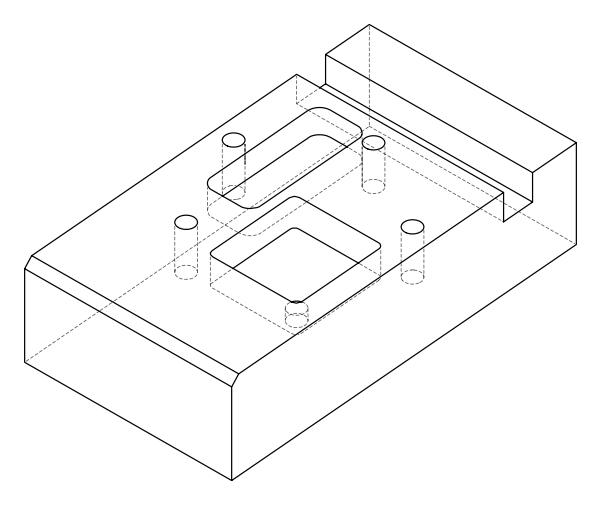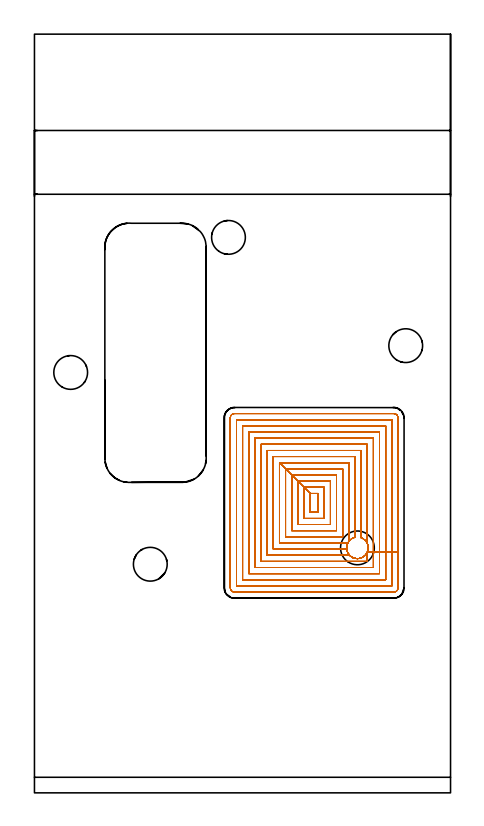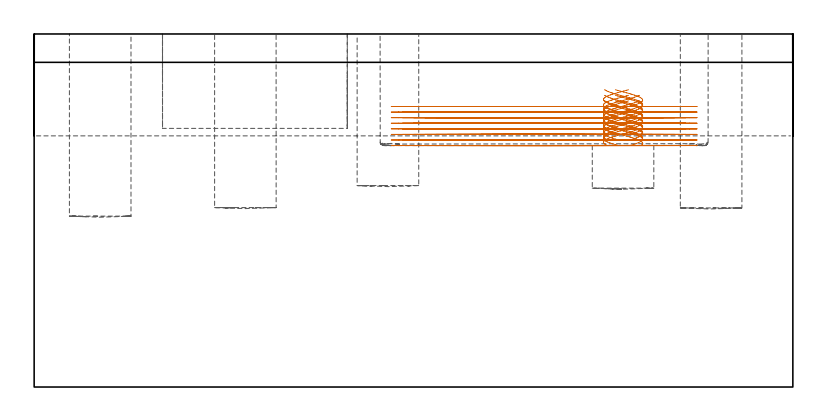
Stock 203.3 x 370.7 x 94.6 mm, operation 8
(PLAN: 9 operations, 4 tool changes, 125.3 min)
(1 INDEXABLE_INSERT_DRILL_BLIND_HOLE_FROM_SOLID | STEP1POCKET | NXT0302_004 | 0.06 min | 8838 mm3)
(2 INDEXABLE_INSERT_DRILL_BLIND_HOLE_FROM_SOLID_1 | STEP1POCKET_1 | NXT0302_004 | 0.2 min | 9971 mm3)
(3 INDEXABLE_INSERT_DRILL_BLIND_HOLE_FROM_SOLID_2 | STEP1POCKET_2 | NXT0302_004 | 0.17 min | 8690 mm3)
(4 INDEXABLE_INSERT_DRILL_BLIND_HOLE_FROM_SOLID_3 | STEP1POCKET_3 | NXT0302_004 | 0.21 min | 10441 mm3)
(5 INDEXABLE_INSERT_DRILL_BLIND_HOLE_FROM_SOLID_4 | STEP1POCKET_4 | NXT0302_004 | 0.2 min | 9950 mm3)
(6 AREA_MILL | FG_CHAMFER_SURFACE | UGT0205_001 | 5.09 min | 5872 mm3)
(7 MILL_RECTANGULAR_POCKET | POCKET_RECTANGULAR_STRAIGHT | UGT0201_136 | Follow Part, ap 5, ae 75% | 6.36 min | 155555 mm3)
(8 MILL_RECTANGULAR_POCKET_1 | POCKET_RECTANGULAR_STRAIGHT_1 | UGT0201_084 | Follow Part, ap 1.5, ae 75% | 108.7 min | 237793 mm3)
(9 MILL_RECTANGULAR_SLOT | SLOT_RECTANGULAR | UGT0201_018 | Follow Part, ap 7.5, ae 75% | 4.34 min | 172657 mm3)
(TOOL NXT0302_004 | Index. Insert Drill 16.5mm [880-D1650L20-05] | D16.5 PA176 FL83 Z2)
(TOOL UGT0205_001 | Chamfer Mill 20 x 3 x 45 deg. | D20 FL50 Z2)
(TOOL UGT0201_136 | Carbide End Mill 20.0 | D20 FL30 Z4)
(TOOL UGT0201_084 | End mill 6 mm | D6 R1 FL30 Z4)
(TOOL UGT0201_018 | End mill 30 mm | D30 FL50 Z4)
(OP 8 MILL_RECTANGULAR_POCKET_1, part 2 of 2)
G0 X159.275 Y114.67 Z79.66
G1 X158.785 Y114.537 Z79.524 F250.
X157.985 Y114.447 Z79.308
X157.181 Y114.481 Z79.093
X156.391 Y114.636 Z78.877
X155.635 Y114.91 Z78.661
X154.928 Y115.296 Z78.446
X154.668 Y115.489 Z78.359
X154.408 Y115.684 Z78.272
X153.812 Y116.278 Z78.046
X153.318 Y116.959 Z77.821
X152.939 Y117.711 Z77.595
X152.684 Y118.514 Z77.369
X152.561 Y119.346 Z77.144
X152.572 Y120.188 Z76.918
X152.717 Y121.017 Z76.693
X152.993 Y121.813 Z76.467
X153.392 Y122.554 Z76.242
X153.903 Y123.222 Z76.016
X154.515 Y123.801 Z75.791
X155.211 Y124.274 Z75.565
X155.503 Y124.416 Z75.478
X155.788 Y124.556 Z75.393
X156.088 Y124.66 Z75.308
X156.328 Y124.743 Z75.24
X156.6 Y124.808 Z75.165
Y164.3 F500.
X116.7
Y119.1
X152.593
G0 X155.737 Y114.873 Z79.66
G1 X156.391 Y114.636 Z79.473 F250.
X157.181 Y114.481 Z79.258
X157.985 Y114.447 Z79.042
X158.785 Y114.537 Z78.826
X159.562 Y114.747 Z78.611
X159.86 Y114.874 Z78.524
X160.158 Y115.002 Z78.437
X160.883 Y115.443 Z78.21
X161.527 Y115.995 Z77.982
X162.074 Y116.643 Z77.755
X162.51 Y117.37 Z77.528
X162.824 Y118.159 Z77.301
X163.007 Y118.987 Z77.073
X163.054 Y119.834 Z76.846
X162.965 Y120.677 Z76.619
X162.741 Y121.496 Z76.391
X162.612 Y121.793 Z76.304
X162.482 Y122.09 Z76.218
X162.004 Y122.854 Z75.976
X161.403 Y123.525 Z75.735
X160.696 Y124.084 Z75.493
X159.905 Y124.514 Z75.252
X159.6 Y124.625 Z75.165
Y167.3 F500.
X113.7
Y116.1
X153.984
G0 X152.898 Y117.839 Z79.66
G1 X152.939 Y117.711 Z79.624 F250.
X153.318 Y116.959 Z79.398
X153.812 Y116.278 Z79.173
X154.408 Y115.684 Z78.947
X154.668 Y115.489 Z78.86
X154.928 Y115.296 Z78.773
X155.635 Y114.91 Z78.558
X156.391 Y114.636 Z78.342
X157.181 Y114.481 Z78.126
X157.985 Y114.447 Z77.911
X158.785 Y114.537 Z77.695
X159.562 Y114.747 Z77.48
X159.86 Y114.874 Z77.393
X160.158 Y115.002 Z77.306
X160.883 Y115.443 Z77.078
X161.527 Y115.995 Z76.851
X162.074 Y116.643 Z76.624
X162.51 Y117.37 Z76.397
X162.824 Y118.159 Z76.169
X163.007 Y118.987 Z75.942
X163.054 Y119.834 Z75.715
X162.965 Y120.677 Z75.487
X162.741 Y121.496 Z75.26
X162.6 Y121.821 Z75.165
Y170.3 F500.
X110.7
Y113.1
X162.6
Y117.586
X165.6
Y173.3
X107.7
Y110.1
X165.6
Y117.586
X168.6
Y176.3
X104.7
Y107.1
X168.6
Y117.586
X171.6
Y179.3
X101.7
Y104.1
X171.6
Y117.586
X174.6
Y182.3
X98.7
Y101.1
X174.6
Y117.586
X177.6
Y183.3
G3 X175.6 Y185.3 R2.
G1 X97.7
G3 X95.7 Y183.3 R2.
G1 Y100.1
G3 X97.7 Y98.1 R2.
G1 X175.6
G3 X177.6 Y100.1 R2.
G1 Y117.586
Y118.586
G0 X162.164 Y116.793 Z78.165
G1 X162.074 Y116.643 Z78.118 F250.
X161.527 Y115.995 Z77.891
X160.883 Y115.443 Z77.663
X160.158 Y115.002 Z77.436
X159.86 Y114.874 Z77.349
X159.562 Y114.747 Z77.262
X158.785 Y114.537 Z77.047
X157.985 Y114.447 Z76.831
X157.181 Y114.481 Z76.615
X156.391 Y114.636 Z76.4
X155.635 Y114.91 Z76.184
X154.928 Y115.296 Z75.968
X154.668 Y115.489 Z75.882
X154.408 Y115.684 Z75.795
X153.809 Y116.28 Z75.568
X153.314 Y116.965 Z75.342
X152.934 Y117.72 Z75.115
X152.681 Y118.526 Z74.889
X152.559 Y119.362 Z74.663
X152.573 Y120.207 Z74.436
X152.722 Y121.038 Z74.21
X153.002 Y121.836 Z73.983
X153.406 Y122.578 Z73.757
X153.6 Y122.838 Z73.67
Y161.3 F500.
X119.7
X134.7 Y146.3
Y137.1
X138.6
Y146.3
X134.7
X131.7 Y149.3
Y134.1
X141.6
Y149.3
X131.7
X128.7 Y152.3
Y131.1
X144.6
Y152.3
X128.7
X125.7 Y155.3
Y128.1
X147.6
Y155.3
X125.7
X122.7 Y158.3
Y125.1
X150.6
Y158.3
X122.7
X119.7 Y161.3
Y122.1
X153.14
G0 X159.274 Y114.669 Z78.165
G1 X158.785 Y114.537 Z78.029 F250.
X157.985 Y114.447 Z77.813
X157.181 Y114.481 Z77.598
X156.391 Y114.636 Z77.382
X155.635 Y114.91 Z77.167
X154.928 Y115.296 Z76.951
X154.668 Y115.489 Z76.864
X154.408 Y115.684 Z76.777
X153.811 Y116.277 Z76.552
X153.317 Y116.959 Z76.326
X152.938 Y117.71 Z76.1
X152.684 Y118.513 Z75.875
X152.56 Y119.345 Z75.649
X152.571 Y120.187 Z75.424
X152.716 Y121.016 Z75.198
X152.991 Y121.811 Z74.973
X153.39 Y122.553 Z74.747
X153.902 Y123.221 Z74.522
X154.513 Y123.799 Z74.296
X155.209 Y124.273 Z74.071
X155.5 Y124.415 Z73.984
X155.787 Y124.556 Z73.898
X156.088 Y124.66 Z73.813
X156.328 Y124.743 Z73.745
X156.6 Y124.808 Z73.67
Y164.3 F500.
X116.7
Y119.1
X152.593
G0 X155.737 Y114.873 Z78.165
G1 X156.391 Y114.636 Z77.979 F250.
X157.181 Y114.481 Z77.763
X157.985 Y114.447 Z77.547
X158.785 Y114.537 Z77.332
X159.562 Y114.747 Z77.116
X159.86 Y114.874 Z77.029
X160.158 Y115.002 Z76.942
X160.883 Y115.443 Z76.715
X161.527 Y115.995 Z76.488
X162.074 Y116.643 Z76.26
X162.51 Y117.37 Z76.033
X162.824 Y118.159 Z75.806
X163.007 Y118.987 Z75.578
X163.054 Y119.834 Z75.351
X162.965 Y120.677 Z75.124
X162.741 Y121.496 Z74.897
X162.612 Y121.793 Z74.81
X162.483 Y122.09 Z74.723
X162.005 Y122.854 Z74.481
X161.403 Y123.526 Z74.24
X160.696 Y124.085 Z73.998
X159.905 Y124.515 Z73.757
X159.6 Y124.626 Z73.67
Y167.3 F500.
X113.7
Y116.1
X153.984
G0 X152.897 Y117.839 Z78.165
G1 X152.938 Y117.71 Z78.129 F250.
X153.317 Y116.959 Z77.903
X153.811 Y116.277 Z77.678
X154.408 Y115.684 Z77.452
X154.668 Y115.489 Z77.365
X154.928 Y115.296 Z77.278
X155.635 Y114.91 Z77.063
X156.391 Y114.636 Z76.847
X157.181 Y114.481 Z76.631
X157.985 Y114.447 Z76.416
X158.785 Y114.537 Z76.2
X159.562 Y114.747 Z75.985
X159.86 Y114.874 Z75.898
X160.158 Y115.002 Z75.811
X160.883 Y115.443 Z75.583
X161.527 Y115.995 Z75.356
X162.074 Y116.643 Z75.129
X162.51 Y117.37 Z74.902
X162.824 Y118.159 Z74.674
X163.007 Y118.987 Z74.447
X163.054 Y119.834 Z74.22
X162.965 Y120.677 Z73.992
X162.741 Y121.496 Z73.765
X162.6 Y121.821 Z73.67
Y170.3 F500.
X110.7
Y113.1
X162.6
Y117.586
X165.6
Y173.3
X107.7
Y110.1
X165.6
Y117.586
X168.6
Y176.3
X104.7
Y107.1
X168.6
Y117.586
X171.6
Y179.3
X101.7
Y104.1
X171.6
Y117.586
X174.6
Y182.3
X98.7
Y101.1
X174.6
Y117.586
X177.6
Y183.3
G3 X175.6 Y185.3 R2.
G1 X97.7
G3 X95.7 Y183.3 R2.
G1 Y100.1
G3 X97.7 Y98.1 R2.
G1 X175.6
G3 X177.6 Y100.1 R2.
G1 Y117.586
Y118.586
G0 X162.163 Y116.794 Z76.67
G1 X162.044 Y116.601 Z76.609 F250.
X161.503 Y115.971 Z76.387
X160.87 Y115.433 Z76.164
X160.16 Y115.002 Z75.941
X159.861 Y114.875 Z75.855
X159.563 Y114.748 Z75.768
X158.847 Y114.549 Z75.569
X158.111 Y114.453 Z75.37
X157.368 Y114.462 Z75.171
X156.634 Y114.575 Z74.972
X155.923 Y114.79 Z74.773
X155.628 Y114.924 Z74.686
X155.332 Y115.058 Z74.599
X154.928 Y115.296 Z74.473
X154.668 Y115.489 Z74.386
X154.408 Y115.684 Z74.299
X153.81 Y116.28 Z74.073
X153.314 Y116.965 Z73.847
X152.935 Y117.719 Z73.62
X152.681 Y118.525 Z73.394
X152.56 Y119.361 Z73.167
X152.574 Y120.206 Z72.941
X152.722 Y121.038 Z72.715
X153.002 Y121.835 Z72.488
X153.406 Y122.577 Z72.262
X153.6 Y122.837 Z72.175
Y161.3 F500.
X119.7
X134.7 Y146.3
Y137.1
X138.6
Y146.3
X134.7
X131.7 Y149.3
Y134.1
X141.6
Y149.3
X131.7
X128.7 Y152.3
Y131.1
X144.6
Y152.3
X128.7
X125.7 Y155.3
Y128.1
X147.6
Y155.3
X125.7
X122.7 Y158.3
Y125.1
X150.6
Y158.3
X122.7
X119.7 Y161.3
Y122.1
X153.14
G0 X159.274 Y114.668 Z76.67
G1 X158.847 Y114.549 Z76.551 F250.
X158.111 Y114.453 Z76.352
X157.368 Y114.462 Z76.153
X156.634 Y114.575 Z75.954
X155.923 Y114.79 Z75.755
X155.628 Y114.924 Z75.668
X155.332 Y115.058 Z75.581
X154.928 Y115.296 Z75.456
X154.668 Y115.489 Z75.369
X154.408 Y115.684 Z75.282
X153.811 Y116.278 Z75.056
X153.317 Y116.96 Z74.831
X152.938 Y117.711 Z74.605
X152.684 Y118.514 Z74.379
X152.561 Y119.347 Z74.154
X152.572 Y120.189 Z73.928
X152.717 Y121.018 Z73.703
X152.993 Y121.814 Z73.477
X153.392 Y122.555 Z73.251
X153.904 Y123.223 Z73.026
X154.516 Y123.801 Z72.8
X155.213 Y124.275 Z72.575
X155.504 Y124.417 Z72.488
X155.788 Y124.556 Z72.403
X156.086 Y124.66 Z72.319
X156.326 Y124.742 Z72.25
X156.6 Y124.808 Z72.175
Y164.3 F500.
X116.7
Y119.1
X152.593
G0 X155.739 Y114.874 Z76.67
G1 X155.923 Y114.79 Z76.616 F250.
X156.634 Y114.575 Z76.417
X157.368 Y114.462 Z76.218
X158.111 Y114.453 Z76.019
X158.847 Y114.549 Z75.82
X159.563 Y114.748 Z75.621
X159.861 Y114.875 Z75.534
X160.16 Y115.002 Z75.447
X160.87 Y115.433 Z75.224
X161.503 Y115.971 Z75.002
X162.044 Y116.601 Z74.779
X162.479 Y117.308 Z74.557
X162.798 Y118.075 Z74.334
X162.991 Y118.883 Z74.112
X163.056 Y119.711 Z73.889
X162.989 Y120.539 Z73.666
X162.918 Y120.856 Z73.58
X162.847 Y121.172 Z73.493
X162.741 Y121.496 Z73.401
X162.612 Y121.793 Z73.315
X162.482 Y122.09 Z73.228
X162.004 Y122.854 Z72.986
X161.403 Y123.525 Z72.745
X160.696 Y124.084 Z72.503
X159.905 Y124.514 Z72.262
X159.6 Y124.626 Z72.175
Y167.3 F500.
X113.7
Y116.1
X153.984
G0 X152.898 Y117.837 Z76.67
G1 X152.938 Y117.711 Z76.635 F250.
X153.317 Y116.96 Z76.409
X153.811 Y116.278 Z76.183
X154.408 Y115.684 Z75.958
X154.668 Y115.489 Z75.871
X154.928 Y115.296 Z75.784
X155.332 Y115.058 Z75.658
X155.628 Y114.924 Z75.571
X155.923 Y114.79 Z75.484
X156.634 Y114.575 Z75.285
X157.368 Y114.462 Z75.086
X158.111 Y114.453 Z74.887
X158.847 Y114.549 Z74.688
X159.563 Y114.748 Z74.489
X159.861 Y114.875 Z74.402
X160.16 Y115.002 Z74.316
X160.87 Y115.433 Z74.093
X161.503 Y115.971 Z73.87
X162.044 Y116.601 Z73.648
X162.479 Y117.308 Z73.425
X162.798 Y118.075 Z73.203
X162.991 Y118.883 Z72.98
X163.056 Y119.711 Z72.758
X162.989 Y120.539 Z72.535
X162.918 Y120.856 Z72.448
X162.847 Y121.172 Z72.361
X162.741 Y121.496 Z72.27
X162.6 Y121.821 Z72.175
Y170.3 F500.
X110.7
Y113.1
X162.6
Y117.586
X165.6
Y173.3
X107.7
Y110.1
X165.6
Y117.586
X168.6
Y176.3
X104.7
Y107.1
X168.6
Y117.586
X171.6
Y179.3
X101.7
Y104.1
X171.6
Y117.586
X174.6
Y182.3
X98.7
Y101.1
X174.6
Y117.586
X177.6
Y183.3
G3 X175.6 Y185.3 R2.
G1 X97.7
G3 X95.7 Y183.3 R2.
G1 Y100.1
G3 X97.7 Y98.1 R2.
G1 X175.6
G3 X177.6 Y100.1 R2.
G1 Y117.586
Y118.586
G0 X162.164 Y116.795 Z75.175
G1 X162.044 Y116.601 Z75.114 F250.
X161.503 Y115.971 Z74.891
X160.87 Y115.433 Z74.669
X160.16 Y115.002 Z74.446
X159.861 Y114.875 Z74.359
X159.563 Y114.748 Z74.272
X159.286 Y114.658 Z74.194
X158.969 Y114.586 Z74.107
X158.653 Y114.514 Z74.02
X157.878 Y114.445 Z73.812
X157.101 Y114.491 Z73.603
X156.34 Y114.651 Z73.395
X155.61 Y114.921 Z73.186
X154.928 Y115.296 Z72.978
X154.668 Y115.489 Z72.891
X154.408 Y115.684 Z72.804
X153.81 Y116.28 Z72.578
X153.315 Y116.965 Z72.351
X152.935 Y117.719 Z72.125
X152.682 Y118.525 Z71.899
X152.56 Y119.361 Z71.672
X152.574 Y120.206 Z71.446
X152.723 Y121.037 Z71.22
X153.003 Y121.835 Z70.993
X153.406 Y122.577 Z70.767
X153.6 Y122.837 Z70.68
Y161.3 F500.
X119.7
X134.7 Y146.3
Y137.1
X138.6
Y146.3
X134.7
X131.7 Y149.3
Y134.1
X141.6
Y149.3
X131.7
X128.7 Y152.3
Y131.1
X144.6
Y152.3
X128.7
X125.7 Y155.3
Y128.1
X147.6
Y155.3
X125.7
X122.7 Y158.3
Y125.1
X150.6
Y158.3
X122.7
X119.7 Y161.3
Y122.1
X153.141
G0 X159.279 Y114.656 Z75.175
G1 X158.969 Y114.586 Z75.09 F250.
X158.653 Y114.514 Z75.003
X157.878 Y114.445 Z74.795
X157.101 Y114.491 Z74.586
X156.34 Y114.651 Z74.378
X155.61 Y114.921 Z74.169
X154.928 Y115.296 Z73.961
X154.668 Y115.489 Z73.874
X154.408 Y115.684 Z73.787
X153.811 Y116.278 Z73.561
X153.317 Y116.96 Z73.336
X152.938 Y117.712 Z73.11
X152.684 Y118.514 Z72.884
X152.561 Y119.347 Z72.659
X152.572 Y120.189 Z72.433
X152.718 Y121.018 Z72.207
X152.993 Y121.814 Z71.982
X153.392 Y122.555 Z71.756
X153.905 Y123.224 Z71.531
X154.517 Y123.802 Z71.305
X155.213 Y124.275 Z71.079
X155.505 Y124.417 Z70.993
X155.787 Y124.555 Z70.908
X156.083 Y124.659 Z70.824
X156.326 Y124.742 Z70.756
X156.6 Y124.808 Z70.68
Y164.3 F500.
X116.7
Y119.1
X152.593
G0 X155.738 Y114.874 Z75.175
G1 X156.34 Y114.651 Z75.003 F250.
X157.101 Y114.491 Z74.795
X157.878 Y114.445 Z74.586
X158.653 Y114.514 Z74.378
X158.969 Y114.586 Z74.291
X159.286 Y114.658 Z74.204
X159.563 Y114.748 Z74.126
X159.861 Y114.875 Z74.039
X160.16 Y115.002 Z73.952
X160.87 Y115.433 Z73.729
X161.503 Y115.971 Z73.507
X162.044 Y116.601 Z73.284
X162.479 Y117.308 Z73.062
X162.798 Y118.075 Z72.839
X162.991 Y118.883 Z72.617
X163.056 Y119.711 Z72.394
X162.989 Y120.539 Z72.171
X162.918 Y120.856 Z72.085
X162.847 Y121.172 Z71.998
X162.741 Y121.496 Z71.906
X162.612 Y121.793 Z71.819
X162.482 Y122.09 Z71.733
X162.004 Y122.854 Z71.491
X161.403 Y123.525 Z71.25
X160.696 Y124.084 Z71.008
X159.905 Y124.514 Z70.767
X159.6 Y124.625 Z70.68
Y167.3 F500.
X113.7
Y116.1
X153.984
G0 X152.898 Y117.838 Z75.175
G1 X152.938 Y117.712 Z75.139 F250.
X153.317 Y116.96 Z74.914
X153.811 Y116.278 Z74.688
X154.408 Y115.684 Z74.463
X154.668 Y115.489 Z74.376
X154.928 Y115.296 Z74.289
X155.61 Y114.921 Z74.08
X156.34 Y114.651 Z73.872
X157.101 Y114.491 Z73.663
X157.878 Y114.445 Z73.455
X158.653 Y114.514 Z73.246
X158.969 Y114.586 Z73.159
X159.286 Y114.658 Z73.072
X159.563 Y114.748 Z72.994
X159.861 Y114.875 Z72.907
X160.16 Y115.002 Z72.821
X160.87 Y115.433 Z72.598
X161.503 Y115.971 Z72.375
X162.044 Y116.601 Z72.153
X162.479 Y117.308 Z71.93
X162.798 Y118.075 Z71.708
X162.991 Y118.883 Z71.485
X163.056 Y119.711 Z71.263
X162.989 Y120.539 Z71.04
X162.918 Y120.856 Z70.953
X162.847 Y121.172 Z70.866
X162.741 Y121.496 Z70.775
X162.6 Y121.821 Z70.68
Y170.3 F500.
X110.7
Y113.1
X162.6
Y117.586
X165.6
Y173.3
X107.7
Y110.1
X165.6
Y117.586
X168.6
Y176.3
X104.7
Y107.1
X168.6
Y117.586
X171.6
Y179.3
X101.7
Y104.1
X171.6
Y117.586
X174.6
Y182.3
X98.7
Y101.1
X174.6
Y117.586
X177.6
Y183.3
G3 X175.6 Y185.3 R2.
G1 X97.7
G3 X95.7 Y183.3 R2.
G1 Y100.1
G3 X97.7 Y98.1 R2.
G1 X175.6
G3 X177.6 Y100.1 R2.
G1 Y117.586
Y118.586
G0 X162.165 Y116.795 Z73.68
G1 X162.074 Y116.643 Z73.633 F250.
X161.527 Y115.995 Z73.405
X160.883 Y115.443 Z73.178
X160.158 Y115.002 Z72.951
X159.86 Y114.874 Z72.864
X159.562 Y114.747 Z72.777
X158.785 Y114.537 Z72.561
X157.985 Y114.448 Z72.346
X157.181 Y114.481 Z72.13
X156.391 Y114.636 Z71.914
X155.635 Y114.91 Z71.699
X154.928 Y115.296 Z71.483
X154.668 Y115.489 Z71.396
X154.408 Y115.684 Z71.309
X153.81 Y116.28 Z71.083
X153.315 Y116.965 Z70.856
X152.935 Y117.719 Z70.63
X152.682 Y118.525 Z70.404
X152.56 Y119.361 Z70.177
X152.574 Y120.206 Z69.951
X152.723 Y121.037 Z69.725
X153.003 Y121.835 Z69.498
X153.406 Y122.577 Z69.272
X153.6 Y122.837 Z69.185
Y161.3 F500.
X119.7
X134.7 Y146.3
Y137.1
X138.6
Y146.3
X134.7
X131.7 Y149.3
Y134.1
X141.6
Y149.3
X131.7
X128.7 Y152.3
Y131.1
X144.6
Y152.3
X128.7
X125.7 Y155.3
Y128.1
X147.6
Y155.3
X125.7
X122.7 Y158.3
Y125.1
X150.6
Y158.3
X122.7
X119.7 Y161.3
Y122.1
X153.141
G0 X159.277 Y114.67 Z73.68
G1 X158.785 Y114.537 Z73.543 F250.
X157.985 Y114.448 Z73.328
X157.181 Y114.481 Z73.112
X156.391 Y114.636 Z72.896
X155.635 Y114.91 Z72.681
X154.928 Y115.296 Z72.465
X154.668 Y115.489 Z72.378
X154.408 Y115.684 Z72.291
X153.778 Y116.318 Z72.052
X153.264 Y117.05 Z71.812
X152.881 Y117.858 Z71.573
X152.641 Y118.719 Z71.333
X152.55 Y119.608 Z71.093
X152.611 Y120.5 Z70.854
X152.822 Y121.369 Z70.614
X153.177 Y122.19 Z70.375
X153.665 Y122.939 Z70.135
X154.273 Y123.594 Z69.896
X154.984 Y124.137 Z69.656
X155.776 Y124.552 Z69.416
X156.082 Y124.658 Z69.33
X156.337 Y124.746 Z69.257
X156.6 Y124.808 Z69.185
Y164.3 F500.
X116.7
Y119.1
X152.593
G0 X155.736 Y114.873 Z73.68
G1 X156.391 Y114.636 Z73.493 F250.
X157.181 Y114.481 Z73.278
X157.985 Y114.448 Z73.062
X158.785 Y114.537 Z72.846
X159.562 Y114.747 Z72.631
X159.86 Y114.874 Z72.544
X160.158 Y115.002 Z72.457
X160.883 Y115.443 Z72.23
X161.527 Y115.995 Z72.002
X162.074 Y116.643 Z71.775
X162.51 Y117.37 Z71.548
X162.824 Y118.159 Z71.321
X163.007 Y118.987 Z71.093
X163.054 Y119.834 Z70.866
X162.965 Y120.677 Z70.639
X162.741 Y121.496 Z70.411
X162.612 Y121.793 Z70.324
X162.482 Y122.09 Z70.238
X162.004 Y122.854 Z69.996
X161.403 Y123.525 Z69.755
X160.696 Y124.084 Z69.513
X159.905 Y124.514 Z69.272
X159.6 Y124.625 Z69.185
Y167.3 F500.
X113.7
Y116.1
X153.984
G0 X152.891 Y117.838 Z73.68
G1 X153.264 Y117.05 Z73.446 F250.
X153.778 Y116.318 Z73.207
X154.408 Y115.684 Z72.967
X154.668 Y115.489 Z72.88
X154.928 Y115.296 Z72.793
X155.635 Y114.91 Z72.578
X156.391 Y114.636 Z72.362
X157.181 Y114.481 Z72.146
X157.985 Y114.448 Z71.931
X158.785 Y114.537 Z71.715
X159.562 Y114.747 Z71.5
X159.86 Y114.874 Z71.413
X160.158 Y115.002 Z71.326
X160.883 Y115.443 Z71.098
X161.527 Y115.995 Z70.871
X162.074 Y116.643 Z70.644
X162.51 Y117.37 Z70.417
X162.824 Y118.159 Z70.189
X163.007 Y118.987 Z69.962
X163.054 Y119.834 Z69.735
X162.965 Y120.677 Z69.507
X162.741 Y121.496 Z69.28
X162.6 Y121.821 Z69.185
Y170.3 F500.
X110.7
Y113.1
X162.6
Y117.586
X165.6
Y173.3
X107.7
Y110.1
X165.6
Y117.586
X168.6
Y176.3
X104.7
Y107.1
X168.6
Y117.586
X171.6
Y179.3
X101.7
Y104.1
X171.6
Y117.586
X174.6
Y182.3
X98.7
Y101.1
X174.6
Y117.586
X177.6
Y183.3
G3 X175.6 Y185.3 R2.
G1 X97.7
G3 X95.7 Y183.3 R2.
G1 Y100.1
G3 X97.7 Y98.1 R2.
G1 X175.6
G3 X177.6 Y100.1 R2.
G1 Y117.586
Y118.586
G0 X162.165 Y116.795 Z72.185
G1 X162.074 Y116.643 Z72.138 F250.
X161.527 Y115.995 Z71.91
X160.883 Y115.443 Z71.683
X160.158 Y115.002 Z71.456
X159.86 Y114.874 Z71.369
X159.562 Y114.747 Z71.282
X158.785 Y114.537 Z71.066
X157.985 Y114.447 Z70.851
X157.181 Y114.481 Z70.635
X156.391 Y114.636 Z70.419
X155.635 Y114.91 Z70.204
X154.928 Y115.296 Z69.988
X154.668 Y115.489 Z69.901
X154.408 Y115.684 Z69.814
X153.81 Y116.28 Z69.588
X153.315 Y116.965 Z69.361
X152.935 Y117.719 Z69.135
X152.682 Y118.525 Z68.909
X152.56 Y119.361 Z68.682
X152.574 Y120.206 Z68.456
X152.723 Y121.037 Z68.23
X153.003 Y121.835 Z68.003
X153.406 Y122.577 Z67.777
X153.6 Y122.837 Z67.69
Y161.3 F500.
X119.7
X134.7 Y146.3
Y137.1
X138.6
Y146.3
X134.7
X131.7 Y149.3
Y134.1
X141.6
Y149.3
X131.7
X128.7 Y152.3
Y131.1
X144.6
Y152.3
X128.7
X125.7 Y155.3
Y128.1
X147.6
Y155.3
X125.7
X122.7 Y158.3
Y125.1
X150.6
Y158.3
X122.7
X119.7 Y161.3
Y122.1
X153.141
G0 X159.277 Y114.67 Z72.185
G1 X158.785 Y114.537 Z72.048 F250.
X157.985 Y114.447 Z71.833
X157.181 Y114.481 Z71.617
X156.391 Y114.636 Z71.401
X155.635 Y114.91 Z71.186
X154.928 Y115.296 Z70.97
X154.668 Y115.489 Z70.883
X154.408 Y115.684 Z70.796
X153.778 Y116.318 Z70.557
X153.264 Y117.05 Z70.317
X152.881 Y117.858 Z70.078
X152.641 Y118.719 Z69.838
X152.55 Y119.608 Z69.598
X152.611 Y120.5 Z69.359
X152.822 Y121.369 Z69.119
X153.177 Y122.19 Z68.88
X153.665 Y122.939 Z68.64
X154.273 Y123.594 Z68.401
X154.984 Y124.137 Z68.161
X155.776 Y124.552 Z67.921
X156.082 Y124.658 Z67.835
X156.337 Y124.746 Z67.762
X156.6 Y124.808 Z67.69
Y164.3 F500.
X116.7
Y119.1
X152.593
G0 X155.737 Y114.873 Z72.185
G1 X156.391 Y114.636 Z71.998 F250.
X157.181 Y114.481 Z71.783
X157.985 Y114.447 Z71.567
X158.785 Y114.537 Z71.351
X159.562 Y114.747 Z71.136
X159.86 Y114.874 Z71.049
X160.158 Y115.002 Z70.962
X160.883 Y115.443 Z70.735
X161.527 Y115.995 Z70.507
X162.074 Y116.643 Z70.28
X162.51 Y117.37 Z70.053
X162.824 Y118.159 Z69.826
X163.007 Y118.987 Z69.598
X163.054 Y119.834 Z69.371
X162.965 Y120.677 Z69.144
X162.741 Y121.496 Z68.916
X162.612 Y121.793 Z68.829
X162.482 Y122.09 Z68.743
X162.004 Y122.854 Z68.501
X161.403 Y123.525 Z68.26
X160.696 Y124.084 Z68.018
X159.905 Y124.514 Z67.777
X159.6 Y124.625 Z67.69
Y167.3 F500.
X113.7
Y116.1
X153.984
G0 X152.891 Y117.838 Z72.185
G1 X153.264 Y117.05 Z71.951 F250.
X153.778 Y116.318 Z71.712
X154.408 Y115.684 Z71.472
X154.668 Y115.489 Z71.385
X154.928 Y115.296 Z71.298
X155.635 Y114.91 Z71.083
X156.391 Y114.636 Z70.867
X157.181 Y114.481 Z70.651
X157.985 Y114.447 Z70.436
X158.785 Y114.537 Z70.22
X159.562 Y114.747 Z70.005
X159.86 Y114.874 Z69.918
X160.158 Y115.002 Z69.831
X160.883 Y115.443 Z69.603
X161.527 Y115.995 Z69.376
X162.074 Y116.643 Z69.149
X162.51 Y117.37 Z68.922
X162.824 Y118.159 Z68.694
X163.007 Y118.987 Z68.467
X163.054 Y119.834 Z68.24
X162.965 Y120.677 Z68.012
X162.741 Y121.496 Z67.785
X162.6 Y121.821 Z67.69
Y170.3 F500.
X110.7
Y113.1
X162.6
Y117.586
X165.6
Y173.3
X107.7
Y110.1
X165.6
Y117.586
X168.6
Y176.3
X104.7
Y107.1
X168.6
Y117.586
X171.6
Y179.3
X101.7
Y104.1
X171.6
Y117.586
X174.6
Y182.3
X98.7
Y101.1
X174.6
Y117.586
X177.6
Y183.3
G3 X175.6 Y185.3 R2.
G1 X97.7
G3 X95.7 Y183.3 R2.
G1 Y100.1
G3 X97.7 Y98.1 R2.
G1 X175.6
G3 X177.6 Y100.1 R2.
G1 Y117.586
Y118.586
G0 X162.165 Y116.795 Z70.69
G1 X162.074 Y116.643 Z70.643 F250.
X161.527 Y115.995 Z70.415
X160.883 Y115.443 Z70.188
X160.158 Y115.002 Z69.961
X159.86 Y114.874 Z69.874
X159.562 Y114.747 Z69.787
X158.785 Y114.537 Z69.571
X157.985 Y114.447 Z69.356
X157.181 Y114.481 Z69.14
X156.391 Y114.636 Z68.924
X155.635 Y114.91 Z68.709
X154.928 Y115.296 Z68.493
X154.668 Y115.489 Z68.406
X154.408 Y115.684 Z68.319
X153.81 Y116.28 Z68.093
X153.315 Y116.965 Z67.866
X152.935 Y117.719 Z67.64
X152.682 Y118.525 Z67.414
X152.56 Y119.361 Z67.187
X152.574 Y120.206 Z66.961
X152.723 Y121.037 Z66.735
X153.003 Y121.835 Z66.508
X153.406 Y122.577 Z66.282
X153.6 Y122.837 Z66.195
Y161.3 F500.
X119.7
X134.7 Y146.3
Y137.1
X138.6
Y146.3
X134.7
X131.7 Y149.3
Y134.1
X141.6
Y149.3
X131.7
X128.7 Y152.3
Y131.1
X144.6
Y152.3
X128.7
X125.7 Y155.3
Y128.1
X147.6
Y155.3
X125.7
X122.7 Y158.3
Y125.1
X150.6
Y158.3
X122.7
X119.7 Y161.3
Y122.1
X153.141
G0 X159.277 Y114.67 Z70.69
G1 X158.785 Y114.537 Z70.553 F250.
X157.985 Y114.447 Z70.338
X157.181 Y114.481 Z70.122
X156.391 Y114.636 Z69.906
X155.635 Y114.91 Z69.691
X154.928 Y115.296 Z69.475
X154.668 Y115.489 Z69.388
X154.408 Y115.684 Z69.301
X153.778 Y116.318 Z69.062
X153.264 Y117.05 Z68.822
X152.881 Y117.858 Z68.583
X152.641 Y118.719 Z68.343
X152.55 Y119.608 Z68.103
X152.611 Y120.5 Z67.864
X152.822 Y121.369 Z67.624
X153.177 Y122.19 Z67.385
X153.665 Y122.939 Z67.145
X154.273 Y123.594 Z66.906
X154.984 Y124.137 Z66.666
X155.776 Y124.552 Z66.427
X156.082 Y124.658 Z66.34
X156.337 Y124.746 Z66.267
X156.6 Y124.808 Z66.195
Y164.3 F500.
X116.7
Y119.1
X152.593
G0 X155.737 Y114.873 Z70.69
G1 X156.391 Y114.636 Z70.503 F250.
X157.181 Y114.481 Z70.288
X157.985 Y114.447 Z70.072
X158.785 Y114.537 Z69.856
X159.562 Y114.747 Z69.641
X159.86 Y114.874 Z69.554
X160.158 Y115.002 Z69.467
X160.883 Y115.443 Z69.24
X161.527 Y115.995 Z69.012
X162.074 Y116.643 Z68.785
X162.51 Y117.37 Z68.558
X162.824 Y118.159 Z68.331
X163.007 Y118.987 Z68.103
X163.054 Y119.834 Z67.876
X162.965 Y120.677 Z67.649
X162.741 Y121.496 Z67.421
X162.612 Y121.793 Z67.335
X162.482 Y122.09 Z67.248
X162.004 Y122.854 Z67.006
X161.403 Y123.525 Z66.765
X160.696 Y124.084 Z66.523
X159.905 Y124.514 Z66.282
X159.6 Y124.625 Z66.195
Y167.3 F500.
X113.7
Y116.1
X153.984
G0 X152.891 Y117.838 Z70.69
G1 X153.264 Y117.05 Z70.456 F250.
X153.778 Y116.318 Z70.217
X154.408 Y115.684 Z69.977
X154.668 Y115.489 Z69.89
X154.928 Y115.296 Z69.803
X155.635 Y114.91 Z69.588
X156.391 Y114.636 Z69.372
X157.181 Y114.481 Z69.156
X157.985 Y114.447 Z68.941
X158.785 Y114.537 Z68.725
X159.562 Y114.747 Z68.51
X159.86 Y114.874 Z68.423
X160.158 Y115.002 Z68.336
X160.883 Y115.443 Z68.108
X161.527 Y115.995 Z67.881
X162.074 Y116.643 Z67.654
X162.51 Y117.37 Z67.427
X162.824 Y118.159 Z67.199
X163.007 Y118.987 Z66.972
X163.054 Y119.834 Z66.745
X162.965 Y120.677 Z66.517
X162.741 Y121.496 Z66.29
X162.6 Y121.821 Z66.195
Y170.3 F500.
X110.7
Y113.1
X162.6
Y117.586
X165.6
Y173.3
X107.7
Y110.1
X165.6
Y117.586
X168.6
Y176.3
X104.7
Y107.1
X168.6
Y117.586
X171.6
Y179.3
X101.7
Y104.1
X171.6
Y117.586
X174.6
Y182.3
X98.7
Y101.1
X174.6
Y117.586
X177.6
Y183.3
G3 X175.6 Y185.3 R2.
G1 X97.7
G3 X95.7 Y183.3 R2.
G1 Y100.1
G3 X97.7 Y98.1 R2.
G1 X175.6
G3 X177.6 Y100.1 R2.
G1 Y117.586
Y118.586
G0 X162.165 Y116.795 Z69.195
G1 X162.074 Y116.643 Z69.148 F250.
X161.527 Y115.995 Z68.92
X160.883 Y115.443 Z68.693
X160.158 Y115.002 Z68.466
X159.86 Y114.874 Z68.379
X159.562 Y114.747 Z68.292
X158.785 Y114.537 Z68.076
X157.985 Y114.447 Z67.861
X157.181 Y114.481 Z67.645
X156.391 Y114.636 Z67.429
X155.635 Y114.91 Z67.214
X154.928 Y115.296 Z66.998
X154.668 Y115.489 Z66.911
X154.408 Y115.684 Z66.824
X153.81 Y116.28 Z66.598
X153.315 Y116.965 Z66.371
X152.935 Y117.719 Z66.145
X152.682 Y118.525 Z65.919
X152.56 Y119.361 Z65.692
X152.574 Y120.206 Z65.466
X152.723 Y121.037 Z65.24
X153.003 Y121.835 Z65.013
X153.406 Y122.577 Z64.787
X153.6 Y122.837 Z64.7
Y161.3 F500.
X119.7
X134.7 Y146.3
Y137.1
X138.6
Y146.3
X134.7
X131.7 Y149.3
Y134.1
X141.6
Y149.3
X131.7
X128.7 Y152.3
Y131.1
X144.6
Y152.3
X128.7
X125.7 Y155.3
Y128.1
X147.6
Y155.3
X125.7
X122.7 Y158.3
Y125.1
X150.6
Y158.3
X122.7
X119.7 Y161.3
Y122.1
X153.141
G0 X159.277 Y114.67 Z69.195
G1 X158.785 Y114.537 Z69.058 F250.
X157.985 Y114.447 Z68.843
X157.181 Y114.481 Z68.627
X156.391 Y114.636 Z68.411
X155.635 Y114.91 Z68.196
X154.928 Y115.296 Z67.98
X154.668 Y115.489 Z67.893
X154.408 Y115.684 Z67.806
X153.778 Y116.318 Z67.567
X153.264 Y117.05 Z67.327
X152.881 Y117.858 Z67.088
X152.641 Y118.719 Z66.848
X152.55 Y119.608 Z66.608
X152.611 Y120.5 Z66.369
X152.822 Y121.369 Z66.129
X153.177 Y122.19 Z65.89
X153.665 Y122.939 Z65.65
X154.273 Y123.594 Z65.411
X154.984 Y124.137 Z65.171
X155.776 Y124.552 Z64.932
X156.082 Y124.658 Z64.845
X156.337 Y124.746 Z64.772
X156.6 Y124.808 Z64.7
Y164.3 F500.
X116.7
Y119.1
X152.593
G0 X155.737 Y114.873 Z69.195
G1 X156.391 Y114.636 Z69.008 F250.
X157.181 Y114.481 Z68.793
X157.985 Y114.447 Z68.577
X158.785 Y114.537 Z68.361
X159.562 Y114.747 Z68.146
X159.86 Y114.874 Z68.059
X160.158 Y115.002 Z67.972
X160.883 Y115.443 Z67.745
X161.527 Y115.995 Z67.517
X162.074 Y116.643 Z67.29
X162.51 Y117.37 Z67.063
X162.824 Y118.159 Z66.836
X163.007 Y118.987 Z66.608
X163.054 Y119.834 Z66.381
X162.965 Y120.677 Z66.154
X162.741 Y121.496 Z65.926
X162.612 Y121.793 Z65.84
X162.482 Y122.09 Z65.753
X162.004 Y122.854 Z65.511
X161.403 Y123.525 Z65.27
X160.696 Y124.084 Z65.028
X159.905 Y124.514 Z64.787
X159.6 Y124.625 Z64.7
Y167.3 F500.
X113.7
Y116.1
X153.984
G0 X152.891 Y117.838 Z69.195
G1 X153.264 Y117.05 Z68.961 F250.
X153.778 Y116.318 Z68.722
X154.408 Y115.684 Z68.482
X154.668 Y115.489 Z68.395
X154.928 Y115.296 Z68.308
X155.635 Y114.91 Z68.093
X156.391 Y114.636 Z67.877
X157.181 Y114.481 Z67.661
X157.985 Y114.447 Z67.446
X158.785 Y114.537 Z67.23
X159.562 Y114.747 Z67.015
X159.86 Y114.874 Z66.928
X160.158 Y115.002 Z66.841
X160.883 Y115.443 Z66.613
X161.527 Y115.995 Z66.386
X162.074 Y116.643 Z66.159
X162.51 Y117.37 Z65.932
X162.824 Y118.159 Z65.704
X163.007 Y118.987 Z65.477
X163.054 Y119.834 Z65.25
X162.965 Y120.677 Z65.022
X162.741 Y121.496 Z64.795
X162.6 Y121.821 Z64.7
Y170.3 F500.
X110.7
Y113.1
X162.6
Y117.586
X165.6
Y173.3
X107.7
Y110.1
X165.6
Y117.586
X168.6
Y176.3
X104.7
Y107.1
X168.6
Y117.586
X171.6
Y179.3
X101.7
Y104.1
X171.6
Y117.586
X174.6
Y182.3
X98.7
Y101.1
X174.6
Y117.586
X177.6
Y183.3
G3 X175.6 Y185.3 R2.
G1 X97.7
G3 X95.7 Y183.3 R2.
G1 Y100.1
G3 X97.7 Y98.1 R2.
G1 X175.6
G3 X177.6 Y100.1 R2.
G1 Y117.586
Y118.586
G0 Z104.6
M5
M2
